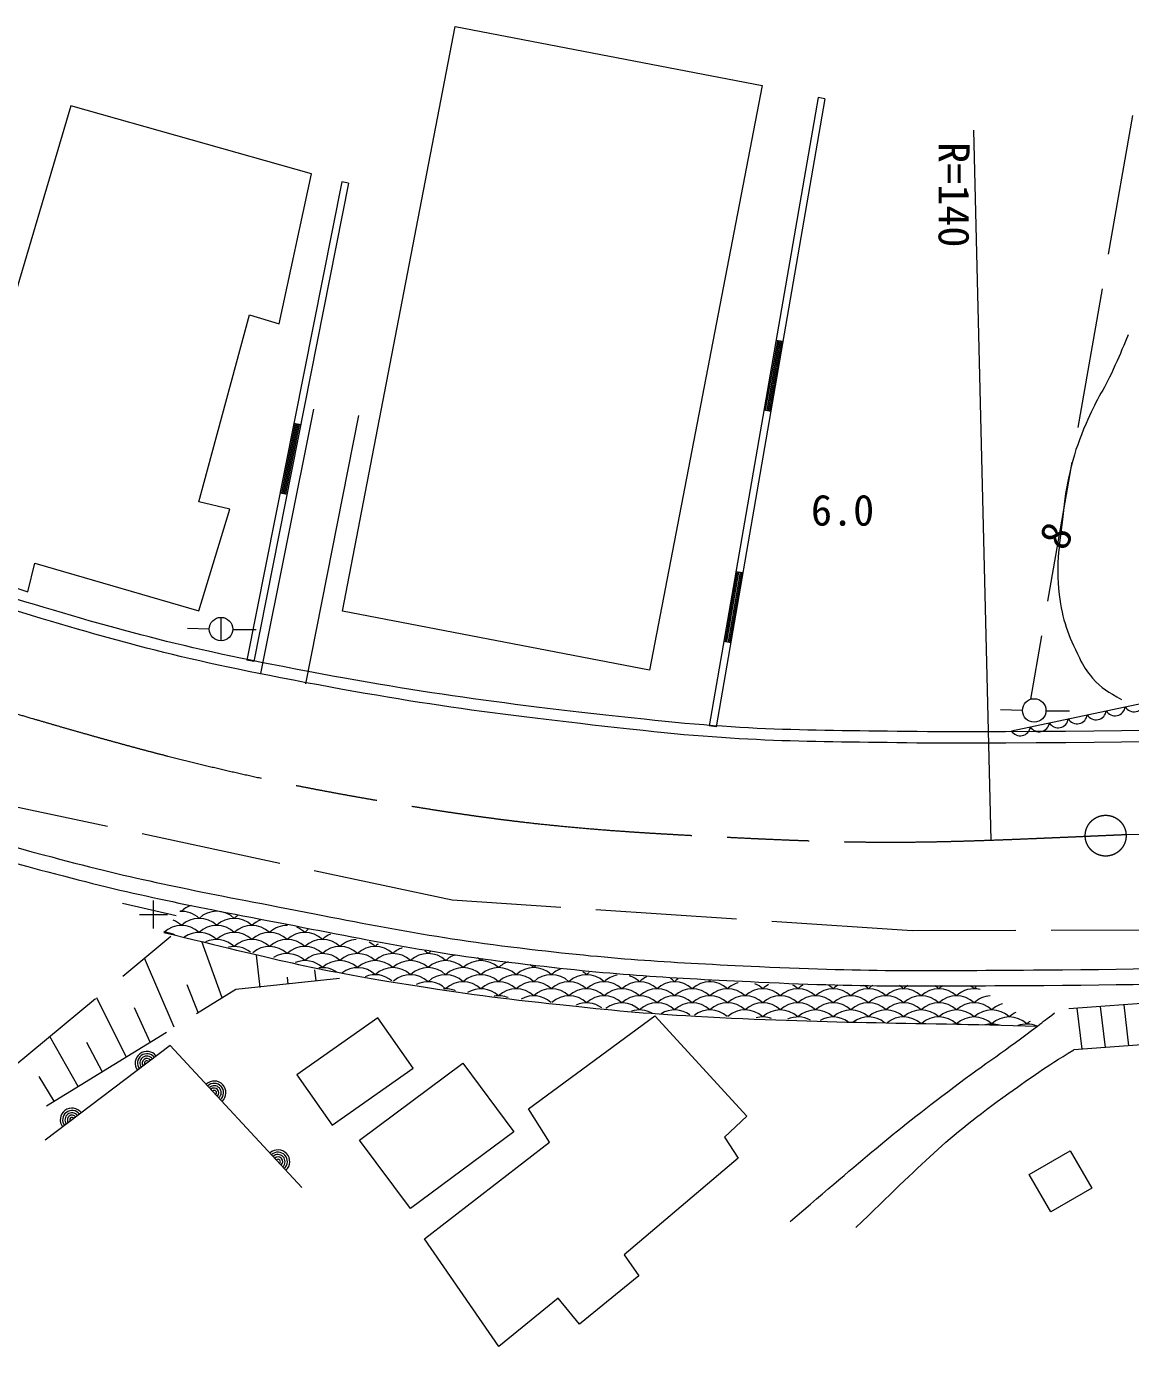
# Model space of a CAD drawing. Units: millimetres, scale not verified. Extents: x 40000 to 680000, y 20000 to 380000.
# Drawn here: x 328784 to 375799, y 242560 to 298797 of the extents above; entities that cross this region are included whole.
import ezdxf
from ezdxf.enums import TextEntityAlignment as Align

# ---------------------------------------------------------------- set-up
doc = ezdxf.new("R2010")
doc.units = ezdxf.units.MM
doc.header["$LTSCALE"] = 1000
doc.linetypes.add('CHAIN', pattern=[18.5, 12, -1.5, 3.5, -1.5])
doc.linetypes.add('DASHED', pattern=[7.5, 6, -1.5])
for name, color, linetype, lineweight in [('M-BMK', 2, 'CHAIN', 13), ('M-STR-HTXT', 7, 'Continuous', 13), ('M-WORK', 1, 'Continuous', 13)]:
    doc.layers.add(name, color=color, linetype=linetype, lineweight=lineweight)
doc.styles.add('ＭＳ ゴシック', font='')
doc.styles.get('ＭＳ ゴシック').set_extended_font_data('MS Gothic')

# ---------------------------------------------------------------- blocks, each defined once
blk = doc.blocks.new('plus')
at = {"color": 0, "linetype": 'Continuous', "lineweight": -2}
for p, q in [((0, -1.25), (0, 1.25)), ((-1.25, 0), (1.25, 0))]:
    blk.add_line(p, q, dxfattribs=at)

msp = doc.modelspace()

# ---------------------------------------------------------------- linework, layer by layer
at = {"layer": 'M-BMK'}
msp.add_line((432787, 265485), (375605, 264362), dxfattribs=at)
msp.add_circle((374738, 264324), 870, dxfattribs=at)
msp.add_open_spline([(375605, 264362), (367992, 264030), (365754, 263903), (359451, 264206), (353756, 264480), (350546, 264679), (344921, 265613), (338638, 266657), (335151, 267519), (329037, 269307), (321520, 271506), (317412, 273122), (310197, 276168), (305203, 278275), (302499, 279688), (297743, 282289), (292953, 284909), (290499, 286788), (286080, 289994), (284239, 291330), (283616, 291770), (281413, 293479)], degree=3, knots=[0, 0, 0, 0, 1, 1, 1, 2, 2, 2, 3, 3, 3, 4, 4, 4, 5, 5, 5, 6, 6, 6, 7, 7, 7, 7], dxfattribs=at)
at = {"layer": 'M-STR-HTXT'}
msp.add_line((369111, 294372), (369850, 264134), dxfattribs=at)
at = {"layer": 'M-WORK'}
for p, q in [((330679, 295420), (324905, 276011)), ((340917, 292517), (330679, 295420)), ((362490, 295766), (357856, 269008)), ((362786, 295714), (358152, 268957)), ((362786, 295714), (362490, 295766)), ((339545, 286132), (340917, 292517)), ((342208, 292177), (338174, 271803)), ((342503, 292119), (338469, 271744)), ((342503, 292119), (342208, 292177)), ((336124, 278543), (338288, 286511)), ((338288, 286511), (339545, 286132)), ((360758, 285409), (360246, 282453)), ((360817, 285399), (360305, 282443)), ((360876, 285389), (360364, 282433)), ((360935, 285379), (360423, 282423)), ((360994, 285368), (360698, 285420)), ((338766, 271228), (341029, 282494)), ((360187, 282464), (360482, 282412)), ((340228, 281865), (339645, 278922)), ((340287, 281853), (339704, 278911)), ((340346, 281842), (339763, 278899)), ((340404, 281830), (339822, 278887)), ((340463, 281818), (340169, 281877)), ((342925, 282221), (340673, 270791)), ((337443, 278226), (336124, 278543)), ((339586, 278934), (339881, 278876)), ((336124, 273899), (337443, 278226)), ((324905, 276011), (328845, 274714)), ((328845, 274714), (329143, 275933)), ((329143, 275933), (336124, 273899)), ((359288, 275515), (358992, 275566)), ((359051, 275556), (358539, 272600)), ((359110, 275546), (358598, 272590)), ((359170, 275536), (358658, 272580)), ((359229, 275525), (358717, 272569)), ((337070, 272624), (337070, 273624)), ((336569, 273127), (335640, 273150)), ((337573, 273108), (338566, 273109)), ((370724, 268796), (391723, 273221)), ((358480, 272610), (358776, 272559)), ((338469, 271744), (338174, 271803)), ((371196, 269661), (370266, 269684)), ((372200, 269642), (373193, 269643)), ((358152, 268957), (357856, 269008)), ((332879, 261452), (335157, 260917)), ((337117, 257422), (336249, 259812)), ((335074, 256162), (333818, 259100)), ((338740, 257855), (338577, 259238)), ((339932, 257996), (339896, 258303)), ((341124, 258137), (341067, 258613)), ((393471, 258440), (373170, 256947)), ((336095, 256792), (335628, 257974)), ((333031, 254903), (331783, 257423)), ((374733, 255305), (374522, 257046)), ((375730, 255378), (375519, 257120)), ((334052, 255533), (333383, 256984)), ((350166, 252692), (355549, 256650)), ((355549, 256650), (359454, 252376)), ((393682, 256698), (373382, 255205)), ((373736, 255232), (373525, 256973)), ((330988, 253644), (329782, 255772)), ((332009, 254274), (331350, 255516)), ((329966, 253015), (329334, 254062)), ((351063, 251267), (350166, 252692)), ((359454, 252376), (358504, 251478)), ((358504, 251478), (359085, 250581)), ((345733, 247151), (351063, 251267)), ((359085, 250581), (354230, 246465)), ((348900, 242560), (345733, 247151)), ((354230, 246465), (354863, 245568)), ((354863, 245568), (352330, 243510)), ((351433, 244618), (348900, 242560)), ((352330, 243510), (351433, 244618))]:
    msp.add_line(p, q, dxfattribs=at)
at = {"layer": 'M-WORK', "linetype": 'DASHED'}
for p, q in [((375885, 295005), (371535, 270132)), ((327106, 253564), (334940, 260037))]:
    msp.add_line(p, q, dxfattribs=at)
at = {"layer": 'M-WORK'}
for points in [[(342236, 273889), (347038, 298797), (360112, 296277), (355309, 271368)], [(341810, 251989), (345258, 254416), (343748, 256560), (340301, 254133)], [(342971, 251355), (347369, 254627), (349536, 251715), (345138, 248443)], [(371486, 249895), (373228, 250898), (374142, 249309), (372401, 248306)]]:
    msp.add_lwpolyline(points, close=True, dxfattribs=at)
at = {"layer": 'M-WORK', "linetype": 'DASHED'}
for points in [[(393770, 259214), (393418, 260339), (366504, 260269), (346908, 261571), (325377, 266180), (311691, 271210), (298358, 277402), (286114, 284579), (284806, 283900)], [(329639, 252813), (337707, 257785), (342117, 258255)]]:
    msp.add_lwpolyline(points, dxfattribs=at)
at = {"layer": 'M-WORK'}
msp.add_lwpolyline([(340517, 249339), (334911, 255391), (329587, 251356)], dxfattribs=at)
for centre in [(337070, 273124), (371696, 269658)]:
    msp.add_circle(centre, 500, dxfattribs=at)
for centre, radius, start, end in [((375946, 270033), 434, 209.8717, 353.9271), ((373523, 269522), 434, 209.8717, 353.9271), ((374331, 269693), 434, 209.8717, 353.9271), ((375138, 269863), 434, 209.8717, 353.9271), ((371100, 269012), 434, 209.8717, 353.9271), ((371908, 269182), 434, 209.8717, 353.9271), ((372715, 269352), 434, 209.8717, 353.9271), ((335385, 260014), 1088, 46.3972, 93.6578), ((334635, 260314), 1088, 46.3972, 49.2507), ((336135, 260314), 1088, 107.8251, 133.6028), ((336885, 260014), 1088, 46.3972, 133.6028), ((336135, 260314), 1088, 46.3972, 48.8338), ((337635, 260314), 1088, 132.0744, 133.6028), ((335385, 259414), 1088, 46.3972, 133.6028), ((334635, 259714), 1088, 46.3972, 68.5467), ((336135, 259714), 1088, 46.3972, 133.6028), ((336885, 259414), 1088, 46.3972, 133.6028), ((337635, 259714), 1088, 46.3972, 133.6028), ((338385, 260014), 1088, 122.1068, 133.6028), ((338385, 259414), 1088, 46.3972, 133.6028), ((339135, 259714), 1088, 109.8243, 133.6028), ((339885, 259414), 1088, 88.8028, 133.6028), ((339135, 259714), 1088, 46.3972, 46.8346), ((339885, 259414), 1088, 46.3972, 67.8561), ((334635, 259114), 1088, 64.2294, 90), ((336135, 259114), 1088, 46.3972, 125.2609), ((336885, 258814), 1088, 46.3972, 115.638), ((337635, 259114), 1088, 46.3972, 133.6028), ((338385, 258814), 1088, 46.3972, 133.6028), ((339135, 259114), 1088, 46.3972, 133.6028), ((339885, 258814), 1088, 46.3972, 133.6028), ((340635, 259114), 1088, 46.3972, 133.6028), ((341385, 259414), 1088, 123.5542, 133.6028), ((341385, 258814), 1088, 46.3972, 133.6028), ((342135, 259114), 1088, 111.7157, 133.6028), ((342885, 258814), 1088, 93.3941, 133.6028), ((337635, 258514), 1088, 50.9431, 103.2863), ((339135, 258514), 1088, 46.3972, 130.9654), ((339885, 258214), 1088, 46.3972, 122.2841), ((340635, 258514), 1088, 46.3972, 133.6028), ((341385, 258214), 1088, 46.3972, 133.6028), ((342135, 258514), 1088, 46.3972, 133.6028), ((342885, 258214), 1088, 46.3972, 133.6028), ((343635, 258514), 1088, 46.3972, 133.6028), ((342885, 258814), 1088, 46.3972, 63.2648), ((344385, 258814), 1088, 124.9663, 133.6028), ((344385, 258214), 1088, 46.3972, 133.6028), ((345135, 258514), 1088, 108.8072, 133.6028), ((345885, 258214), 1088, 46.3972, 133.6028), ((345135, 258514), 1088, 46.3972, 56.0961), ((346635, 258514), 1088, 126.8194, 133.6028), ((340635, 257914), 1088, 46.3972, 112.0163), ((341385, 257614), 1088, 56.3847, 97.8448), ((342135, 257914), 1088, 46.3972, 133.6028), ((342885, 257614), 1088, 46.3972, 128.1824), ((343635, 257914), 1088, 46.3972, 133.6028), ((344385, 257614), 1088, 46.3972, 133.6028), ((345135, 257914), 1088, 46.3972, 133.6028), ((345885, 257614), 1088, 46.3972, 133.6028), ((346635, 257914), 1088, 46.3972, 133.6028), ((347385, 258214), 1088, 108.5888, 133.6028), ((347385, 257614), 1088, 46.3972, 133.6028), ((348135, 257914), 1088, 46.3972, 133.6028), ((347385, 258214), 1088, 46.3972, 56.3145), ((348885, 258214), 1088, 126.6811, 133.6028), ((348885, 257614), 1088, 46.3972, 133.6028), ((349635, 257914), 1088, 108.3686, 133.6028), ((350385, 257614), 1088, 46.3972, 133.6028), ((349635, 257914), 1088, 46.3972, 56.5346), ((351135, 257914), 1088, 126.5425, 133.6028), ((343635, 257314), 1088, 49.2329, 113.1106), ((345135, 257314), 1088, 46.3972, 131.6087), ((346635, 257314), 1088, 46.3972, 133.6028), ((348135, 257314), 1088, 46.3972, 133.6028), ((349635, 257314), 1088, 46.3972, 133.6028), ((351135, 257314), 1088, 46.3972, 133.6028), ((351885, 257614), 1088, 108.1467, 133.6028), ((352635, 257314), 1088, 46.3972, 133.6028), ((351885, 257614), 1088, 46.3972, 56.7565), ((353385, 257614), 1088, 126.4035, 133.6028), ((354135, 257314), 1088, 100.7551, 133.6028), ((354135, 257314), 1088, 46.3972, 72.1261), ((355635, 257314), 1088, 114.3949, 133.6028), ((355635, 257314), 1088, 46.3972, 58.4863), ((357135, 257314), 1088, 123.5305, 133.6028), ((357135, 257314), 1088, 46.3972, 49.3507), ((358635, 257314), 1088, 131.0379, 133.6028), ((345885, 257014), 1088, 46.3972, 117.6891), ((346635, 256714), 1088, 67.2029, 95.1406), ((347385, 257014), 1088, 46.3972, 133.6028), ((348135, 256714), 1088, 46.3972, 121.8185), ((348885, 257014), 1088, 46.3972, 133.6028), ((349635, 256714), 1088, 46.3972, 133.6028), ((350385, 257014), 1088, 46.3972, 133.6028), ((351135, 256714), 1088, 46.3972, 133.6028), ((351885, 257014), 1088, 46.3972, 133.6028), ((352635, 256714), 1088, 46.3972, 133.6028), ((353385, 257014), 1088, 46.3972, 133.6028), ((354135, 256714), 1088, 46.3972, 133.6028), ((354885, 257014), 1088, 46.3972, 133.6028), ((355635, 256714), 1088, 46.3972, 133.6028), ((356385, 257014), 1088, 46.3972, 133.6028), ((357135, 256714), 1088, 46.3972, 133.6028), ((357885, 257014), 1088, 46.3972, 133.6028), ((358635, 256714), 1088, 46.3972, 133.6028), ((359385, 257014), 1088, 105.6063, 133.6028), ((360135, 256714), 1088, 46.3972, 133.6028), ((359385, 257014), 1088, 46.3972, 67.275), ((360885, 257014), 1088, 117.2427, 133.6028), ((361635, 256714), 1088, 46.3972, 133.6028), ((360885, 257014), 1088, 46.3972, 60.5066), ((362385, 257014), 1088, 119.6847, 133.6028), ((363135, 256714), 1088, 46.3972, 133.6028), ((362385, 257014), 1088, 46.3972, 59.8331), ((363885, 257014), 1088, 120.3447, 133.6028), ((364635, 256714), 1088, 46.3972, 133.6028), ((363885, 257014), 1088, 46.3972, 59.1731), ((365385, 257014), 1088, 120.9921, 133.6028), ((366135, 256714), 1088, 46.3972, 133.6028), ((365385, 257014), 1088, 46.3972, 58.5257), ((366885, 257014), 1088, 121.6276, 133.6028), ((367635, 256714), 1088, 46.3972, 133.6028), ((366885, 257014), 1088, 46.3972, 57.8902), ((368385, 257014), 1088, 122.252, 133.6028), ((369135, 256714), 1088, 76.2571, 133.6028), ((368385, 257014), 1088, 46.3972, 57.2658), ((369885, 257014), 1088, 127.394, 133.6028), ((348885, 256414), 1088, 68.1301, 99.3783), ((350385, 256414), 1088, 48.1431, 119.3653), ((351885, 256414), 1088, 46.3972, 132.2307), ((352635, 256114), 1088, 53.3098, 114.1986), ((353385, 256414), 1088, 46.3972, 133.6028), ((354135, 256114), 1088, 46.3972, 128.3514), ((354885, 256414), 1088, 46.3972, 133.6028), ((355635, 256114), 1088, 46.3972, 133.6028), ((356385, 256414), 1088, 46.3972, 133.6028), ((357135, 256114), 1088, 46.3972, 133.6028), ((357885, 256414), 1088, 46.3972, 133.6028), ((358635, 256114), 1088, 46.3972, 133.6028), ((359385, 256414), 1088, 46.3972, 133.6028), ((360135, 256114), 1088, 46.3972, 133.6028), ((360885, 256414), 1088, 46.3972, 133.6028), ((361635, 256114), 1088, 46.3972, 133.6028), ((362385, 256414), 1088, 46.3972, 133.6028), ((363135, 256114), 1088, 46.3972, 133.6028), ((363885, 256414), 1088, 46.3972, 133.6028), ((364635, 256114), 1088, 46.3972, 133.6028), ((365385, 256414), 1088, 46.3972, 133.6028), ((366135, 256114), 1088, 46.3972, 133.6028), ((366885, 256414), 1088, 46.3972, 133.6028), ((367635, 256114), 1088, 46.3972, 133.6028), ((368385, 256414), 1088, 46.3972, 133.6028), ((369135, 256114), 1088, 46.3972, 133.6028), ((369885, 256414), 1088, 93.5213, 133.6028), ((370635, 256114), 1088, 105.3822, 133.6028), ((354885, 255814), 1088, 60.0216, 108.0749), ((356385, 255814), 1088, 53.3424, 121.6945), ((357885, 255814), 1088, 47.6569, 127.3801), ((359385, 255814), 1088, 46.3972, 132.4562), ((360135, 255514), 1088, 69.9995, 105.0374), ((360885, 255814), 1088, 46.3972, 133.6028), ((361635, 255514), 1088, 60.8856, 114.1513), ((362385, 255814), 1088, 46.3972, 133.6028), ((363135, 255514), 1088, 54.0487, 120.9883), ((363885, 255814), 1088, 46.3972, 133.6028), ((364635, 255514), 1088, 50.4985, 126.7627), ((365385, 255814), 1088, 46.3972, 133.6028), ((366135, 255514), 1088, 47.853, 129.7018), ((366885, 255814), 1088, 46.3972, 133.6028), ((367635, 255514), 1088, 46.3972, 132.2132), ((368385, 255814), 1088, 46.3972, 133.6028), ((369135, 255514), 1088, 46.3972, 133.6028), ((369885, 255814), 1088, 46.3972, 133.6028), ((370635, 255514), 1088, 46.3972, 133.6028), ((371385, 255814), 1088, 115.3258, 133.6028), ((368385, 255214), 1088, 79.6109, 97.944), ((369885, 255214), 1088, 72.0729, 105.482), ((371385, 255214), 1088, 66.9595, 110.5953), ((372135, 255514), 1088, 124.2765, 133.6028), ((333914, 254635), 500, 37.1516, 217.1515), ((333914, 254635), 400, 37.1516, 217.1515), ((333914, 254635), 300, 37.1516, 217.1515), ((333914, 254635), 200, 37.1516, 217.1515), ((333914, 254635), 100, 37.1516, 217.1515), ((336779, 253374), 500, 312.8107, 132.8107), ((336779, 253374), 400, 312.8107, 132.8107), ((336779, 253374), 300, 312.8107, 132.8107), ((336779, 253374), 200, 312.8107, 132.8107), ((336779, 253374), 100, 312.8107, 132.8107), ((330726, 252219), 500, 37.1516, 217.1515), ((330726, 252219), 400, 37.1516, 217.1515), ((330726, 252219), 300, 37.1516, 217.1515), ((330726, 252219), 200, 37.1516, 217.1515), ((330726, 252219), 100, 37.1516, 217.1515), ((339497, 250440), 500, 312.8107, 132.8107), ((339497, 250440), 400, 312.8107, 132.8107), ((339497, 250440), 300, 312.8107, 132.8107), ((339497, 250440), 200, 312.8107, 132.8107), ((339497, 250440), 100, 312.8107, 132.8107)]:
    msp.add_arc(centre, radius, start, end, dxfattribs=at)
for points, knots in [([(406965, 269726), (387987, 269098), (383053, 268762), (367718, 268742), (367674, 268742), (367650, 268742), (367607, 268742), (362714, 268818), (359955, 268749), (355091, 269280), (349050, 269940), (345663, 270371), (339696, 271524), (334656, 272499), (331885, 273327), (326973, 274819), (320561, 276767), (317011, 278041), (310836, 280642), (305555, 282867), (302726, 284422), (297693, 287162), (292653, 289905), (290111, 291927), (285373, 295164), (284590, 295699), (284334, 295867), (283372, 296541)], [0, 0, 0, 0, 1, 1, 1, 2, 2, 2, 3, 3, 3, 4, 4, 4, 5, 5, 5, 6, 6, 6, 7, 7, 7, 8, 8, 8, 9, 9, 9, 9]), ([(406977, 269243), (387996, 268615), (383061, 268279), (367724, 268259), (367674, 268259), (367646, 268258), (367596, 268259), (362690, 268335), (359923, 268266), (355045, 268799), (348985, 269460), (345586, 269893), (339601, 271050), (334542, 272028), (331760, 272859), (326830, 274357), (320400, 276311), (316839, 277588), (310646, 280197), (305345, 282431), (302393, 283793), (297453, 286741), (292514, 289689), (289851, 291513), (285105, 294763), (284325, 295296), (284070, 295464), (283113, 296136)], [0, 0, 0, 0, 1, 1, 1, 2, 2, 2, 3, 3, 3, 4, 4, 4, 5, 5, 5, 6, 6, 6, 7, 7, 7, 8, 8, 8, 9, 9, 9, 9]), ([(375692, 285661), (375403, 284948), (375317, 284755), (375058, 284183), (374644, 283268), (374284, 282814), (373901, 281885), (373613, 281183), (373454, 280784), (373270, 280049), (373088, 279328), (373021, 278913), (372942, 278174), (372792, 276783), (372595, 275987), (372760, 274598), (372890, 273497), (373138, 272892), (373620, 271893), (373794, 271531), (373922, 271339), (374183, 271033), (374571, 270577), (374834, 270461), (375418, 270126)], [0, 0, 0, 0, 1, 1, 1, 2, 2, 2, 3, 3, 3, 4, 4, 4, 5, 5, 5, 6, 6, 6, 7, 7, 7, 8, 8, 8, 8]), ([(284005, 283516), (288699, 280487), (290018, 279653), (293998, 277392), (298401, 274890), (300901, 273525), (305514, 271434), (309430, 269660), (311669, 268756), (315717, 267306), (320986, 265419), (323936, 264318), (329344, 262874), (333089, 261873), (335223, 261446), (339030, 260716), (343347, 259888), (345759, 259352), (350124, 258839), (353957, 258389), (356121, 258272), (359975, 258089), (364706, 257864), (367364, 257925), (372101, 257948), (380771, 257991), (385621, 258366), (394289, 258581), (406930, 258896), (414014, 258951), (426656, 259215), (426714, 259216), (426747, 259217), (426805, 259218), (428617, 259259), (429195, 259298), (431443, 259399)], [0, 0, 0, 0, 1, 1, 1, 2, 2, 2, 3, 3, 3, 4, 4, 4, 5, 5, 5, 6, 6, 6, 7, 7, 7, 8, 8, 8, 9, 9, 9, 10, 10, 10, 11, 11, 11, 12, 12, 12, 12]), ([(284806, 283900), (289256, 280963), (290525, 280150), (294321, 277965), (298692, 275448), (301194, 274112), (305789, 272032), (309686, 270268), (311914, 269366), (315942, 267924), (321191, 266044), (324130, 264947), (329517, 263508), (333244, 262513), (335368, 262087), (339157, 261361), (343455, 260537), (345858, 260003), (350204, 259492), (354017, 259045), (356169, 258928), (360004, 258746), (364722, 258521), (367372, 258582), (372095, 258605), (380761, 258648), (385610, 259023), (394273, 259238), (406915, 259553), (413999, 259608), (426642, 259872), (426698, 259873), (426729, 259873), (426785, 259875), (428595, 259915), (429172, 259955), (431417, 260055)], [0, 0, 0, 0, 1, 1, 1, 2, 2, 2, 3, 3, 3, 4, 4, 4, 5, 5, 5, 6, 6, 6, 7, 7, 7, 8, 8, 8, 9, 9, 9, 10, 10, 10, 11, 11, 11, 12, 12, 12, 12]), ([(334635, 260201), (339516, 259029), (340884, 258645), (344955, 257997), (347501, 257591), (348935, 257403), (351499, 257129), (353748, 256888), (355010, 256762), (357268, 256636), (362951, 256318), (366144, 256379), (371834, 256214), (371834, 256214), (371834, 256214), (371834, 256214)], [0, 0, 0, 0, 1, 1, 1, 2, 2, 2, 3, 3, 3, 4, 4, 4, 5, 5, 5, 5]), ([(361303, 247888), (364588, 250689), (365457, 251490), (368269, 253611), (369645, 254649), (370466, 255164), (371834, 256214), (372118, 256433), (372212, 256502), (372561, 256777)], [0, 0, 0, 0, 1, 1, 1, 2, 2, 2, 3, 3, 3, 3]), ([(364094, 247630), (367033, 250435), (367854, 251386), (370614, 253353), (371674, 254107), (372050, 254392), (373382, 255205)], [0, 0, 0, 0, 1, 1, 1, 2, 2, 2, 2])]:
    msp.add_open_spline(points, degree=3, knots=knots, dxfattribs=at)

# ---------------------------------------------------------------- block references
at = {"layer": 'M-WORK', "xscale": 480, "yscale": 480}
msp.add_blockref('plus', (334193, 260967), dxfattribs=at)

# ---------------------------------------------------------------- texts
at = {"layer": 'M-STR-HTXT', "style": 'ＭＳ ゴシック'}
msp.add_text('R=140', height=1320, rotation=270, dxfattribs=at).set_placement((367228, 293872), align=Align.BOTTOM_LEFT)
at = {"layer": 'M-WORK', "style": 'ＭＳ ゴシック'}
msp.add_text('6.0', height=1320, dxfattribs=at).set_placement((362189, 277136), align=Align.BOTTOM_LEFT)
msp.add_text('8', height=1320, rotation=60.524, dxfattribs=at).set_placement((373313, 276196), align=Align.BOTTOM_LEFT)

doc.saveas('drawing.dxf')
